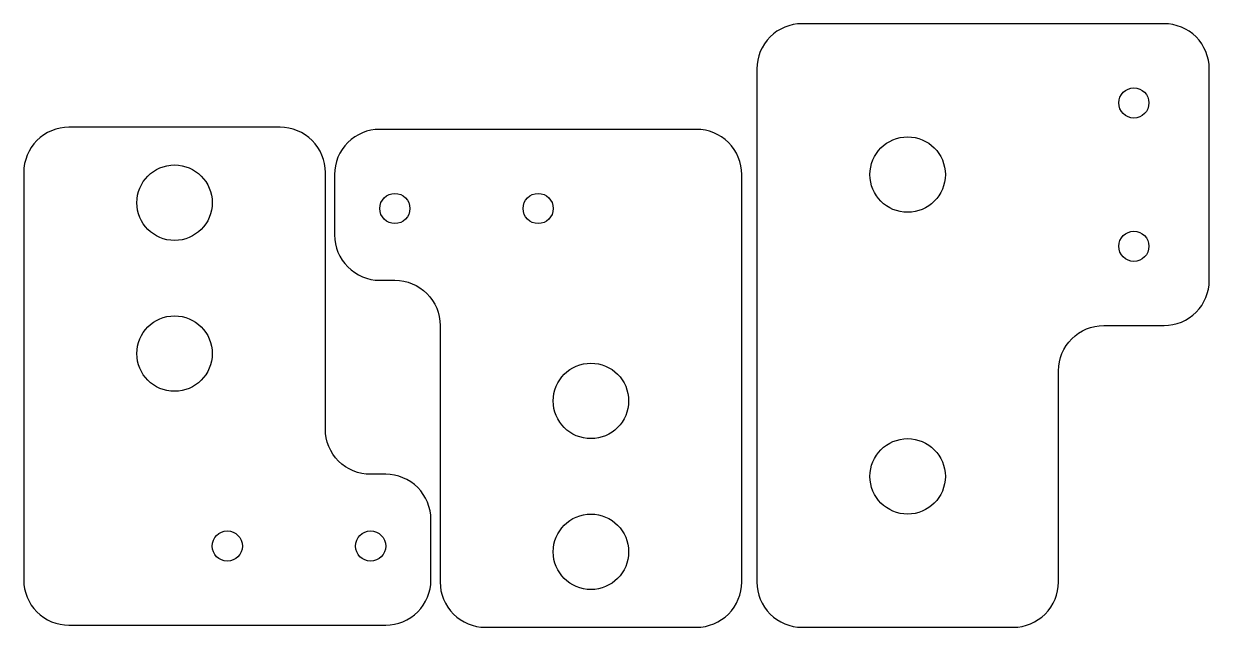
# Model space of a CAD drawing. Header units: inches. Extents: x 3.5 to 82.1, y 1.3 to 41.3.
import ezdxf

# ---------------------------------------------------------------- set-up
doc = ezdxf.new("R2010")
doc.units = ezdxf.units.IN
doc.header["$MEASUREMENT"] = 0

msp = doc.modelspace()

# ---------------------------------------------------------------- linework, layer by layer
for p, q in [((27.127, 24.34), (28.127, 24.34)), ((27.517, 11.477), (26.517, 11.477))]:
    msp.add_line(p, q)
for points in [[(72.127, 41.34), (55.127, 41.34, 0.414214), (52.127, 38.34), (52.127, 4.34, 0.414214), (55.127, 1.34), (69.127, 1.34, 0.414214), (72.127, 4.34), (72.127, 18.34, -0.414214), (75.127, 21.34), (79.127, 21.34, 0.414214), (82.127, 24.34), (82.127, 38.34, 0.414214), (79.127, 41.34), (72.127, 41.34)], [(26.517, 11.477, -0.414214), (23.517, 14.477), (23.517, 31.477, 0.414214), (20.517, 34.477), (6.517, 34.477, 0.414214), (3.517, 31.477), (3.517, 4.477, 0.414214), (6.517, 1.477), (23.517, 1.477), (27.517, 1.477, 0.414214), (30.517, 4.477), (30.517, 8.477, 0.414214), (27.517, 11.477)], [(28.127, 24.34, -0.414214), (31.127, 21.34), (31.127, 4.34, 0.414214), (34.127, 1.34), (48.127, 1.34, 0.414214), (51.127, 4.34), (51.127, 31.34, 0.414214), (48.127, 34.34), (31.127, 34.34), (27.127, 34.34, 0.414214), (24.127, 31.34), (24.127, 27.34, 0.414214), (27.127, 24.34)]]:
    msp.add_lwpolyline(points, format="xyb")
for centre, radius in [((77.127, 36.09), 1), ((62.127, 31.34), 2.5), ((13.517, 29.477), 2.5), ((28.127, 29.093), 1), ((37.627, 29.093), 1), ((77.127, 26.59), 1), ((13.517, 19.477), 2.5), ((41.127, 16.34), 2.5), ((62.127, 11.34), 2.5), ((41.127, 6.34), 2.5), ((17.017, 6.723), 1), ((26.517, 6.723), 1)]:
    msp.add_circle(centre, radius)

doc.saveas('drawing.dxf')
